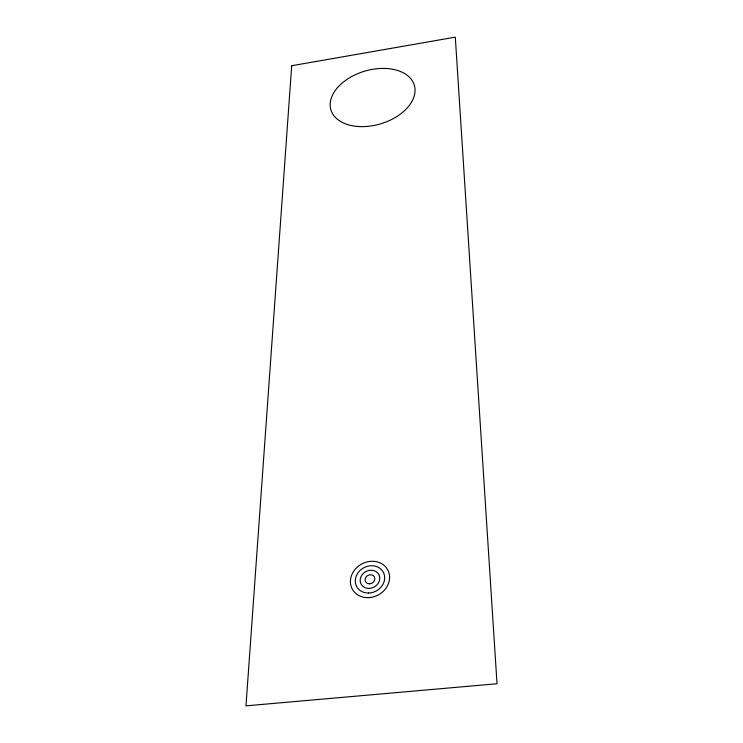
<?xml version="1.0" encoding="UTF-8"?>
<svg xmlns="http://www.w3.org/2000/svg" width="743" height="743" viewBox="0 0 743 743"><rect width="100%" height="100%" fill="white"/><g stroke="black" fill="none" stroke-linecap="round" stroke-linejoin="round"><path stroke-width="1.11" d="M291.693 65.737L245.979 705.85L497.021 683.746L455.301 37.15L291.693 65.737M368.259 597.651A20.172 17.563 -28.6 0 0 387.79 569.946A20.172 17.563 -28.6 0 0 353.965 570.81A20.172 17.563 -28.6 0 0 368.259 597.651M368.639 593.025A15.129 13.17 -28.6 0 0 383.342 572.277A15.129 13.17 -28.6 0 0 357.977 572.862A15.129 13.17 -28.6 0 0 368.639 593.025M369.039 588.419A10.086 8.777 -28.6 0 0 378.884 574.608A10.086 8.777 -28.6 0 0 361.98 574.961A10.086 8.777 -28.6 0 0 369.039 588.419M369.485 583.84A5.043 4.393 -28.6 0 0 374.426 576.949A5.043 4.393 -28.6 0 0 365.974 577.097A5.043 4.393 -28.6 0 0 369.485 583.84M357.624 126.449A43.503 27.519 -16.4 0 0 414.492 85.789A43.503 27.519 -16.4 0 0 345.709 80.281A43.503 27.519 -16.4 0 0 357.624 126.449"/></g></svg>
